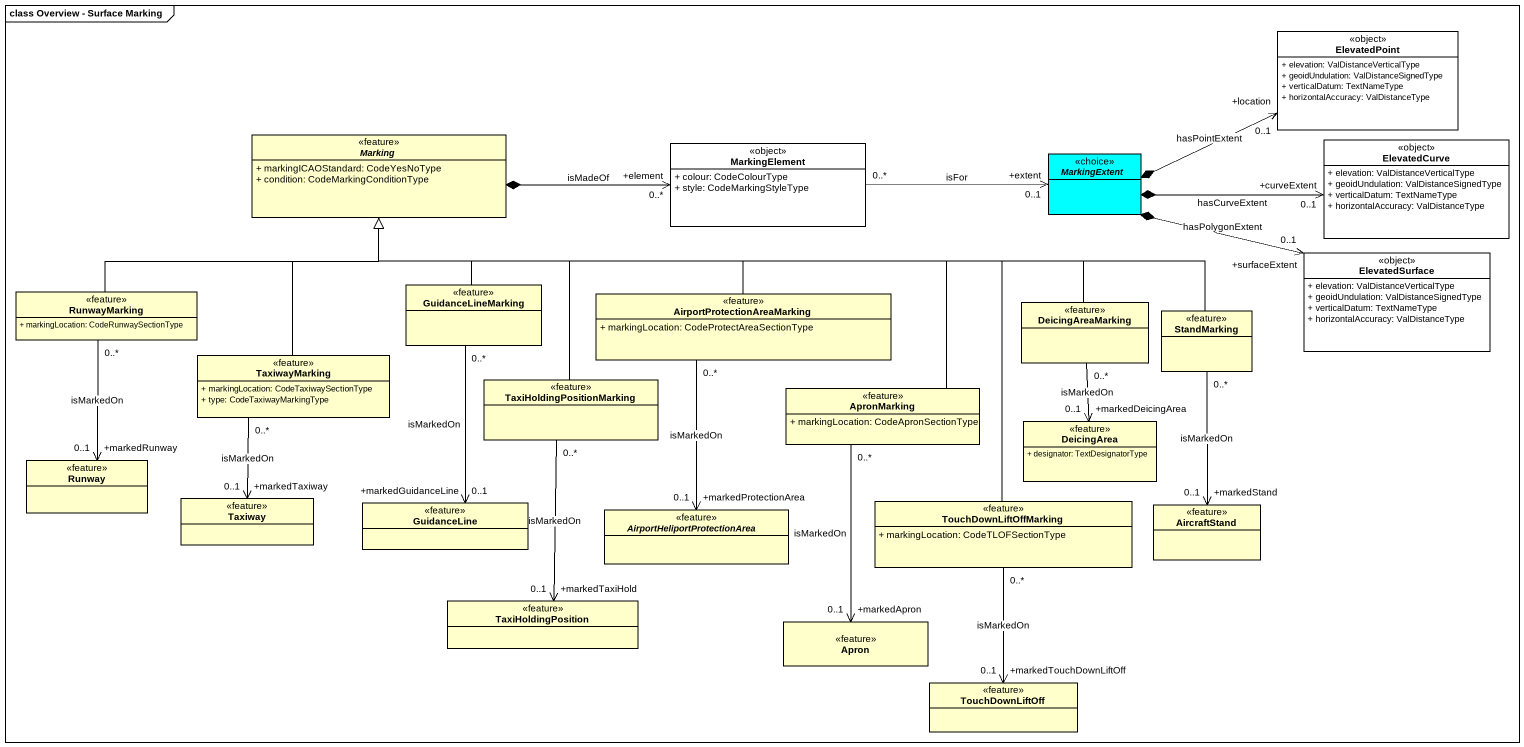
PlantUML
@startuml
mainframe class Overview - Surface Marking
hide circle
hide empty members
skinparam classAttributeIconSize 0
class ElevatedPoint <<object>> #FFFFFF {
  + elevation: ValDistanceVerticalType
  + geoidUndulation: ValDistanceSignedType
  + verticalDatum: TextNameType
  + horizontalAccuracy: ValDistanceType
}
abstract class Marking <<feature>> {
  + markingICAOStandard: CodeYesNoType
  + condition: CodeMarkingConditionType
}
class MarkingElement <<object>> #FFFFFF {
  + colour: CodeColourType
  + style: CodeMarkingStyleType
}
class ElevatedCurve <<object>> #FFFFFF {
  + elevation: ValDistanceVerticalType
  + geoidUndulation: ValDistanceSignedType
  + verticalDatum: TextNameType
  + horizontalAccuracy: ValDistanceType
}
abstract class MarkingExtent <<choice>> #00FFFF
class ElevatedSurface <<object>> #FFFFFF {
  + elevation: ValDistanceVerticalType
  + geoidUndulation: ValDistanceSignedType
  + verticalDatum: TextNameType
  + horizontalAccuracy: ValDistanceType
}
class RunwayMarking <<feature>> {
  + markingLocation: CodeRunwaySectionType
}
class GuidanceLineMarking <<feature>>
class AirportProtectionAreaMarking <<feature>> {
  + markingLocation: CodeProtectAreaSectionType
}
class DeicingAreaMarking <<feature>>
class StandMarking <<feature>>
class TaxiwayMarking <<feature>> {
  + markingLocation: CodeTaxiwaySectionType
  + type: CodeTaxiwayMarkingType
}
class TaxiHoldingPositionMarking <<feature>>
class ApronMarking <<feature>> {
  + markingLocation: CodeApronSectionType
}
class DeicingArea <<feature>> {
  + designator: TextDesignatorType
}
class Runway <<feature>>
class Taxiway <<feature>>
class GuidanceLine <<feature>>
class TouchDownLiftOffMarking <<feature>> {
  + markingLocation: CodeTLOFSectionType
}
abstract class "AirportHeliportProtectionArea" as AirportHeliportProtectionAre <<feature>>
class AircraftStand <<feature>>
class TaxiHoldingPosition <<feature>>
class Apron <<feature>>
class TouchDownLiftOff <<feature>>
Marking *-right-> "+element\n0..*" MarkingElement : isMadeOf
MarkingElement "0..*" -right-> "+extent\n0..1" MarkingExtent : isFor
MarkingExtent *-right-> "+location\n0..1" ElevatedPoint : hasPointExtent
MarkingExtent *-right-> "+curveExtent\n0..1" ElevatedCurve : hasCurveExtent
MarkingExtent *-right-> "+surfaceExtent\n0..1" ElevatedSurface : hasPolygonExtent
RunwayMarking -right-|> Marking
RunwayMarking "0..*" --> "+markedRunway\n0..1" Runway : isMarkedOn
GuidanceLineMarking -up-|> Marking
GuidanceLineMarking "0..*" --> "+markedGuidanceLine\n0..1" GuidanceLine : isMarkedOn
AirportProtectionAreaMarking -left-|> Marking
AirportProtectionAreaMarking "0..*" --> "+markedProtectionArea\n0..1" AirportHeliportProtectionAre : isMarkedOn
DeicingAreaMarking -left-|> Marking
DeicingAreaMarking "0..*" --> "+markedDeicingArea\n0..1" DeicingArea : isMarkedOn
StandMarking -left-|> Marking
StandMarking "0..*" --> "+markedStand\n0..1" AircraftStand : isMarkedOn
TaxiwayMarking -up-|> Marking
TaxiwayMarking "0..*" --> "+markedTaxiway\n0..1" Taxiway : isMarkedOn
TaxiHoldingPositionMarking -up-|> Marking
TaxiHoldingPositionMarking "0..*" --> "+markedTaxiHold\n0..1" TaxiHoldingPosition : isMarkedOn
ApronMarking -left-|> Marking
ApronMarking "0..*" --> "+markedApron\n0..1" Apron : isMarkedOn
TouchDownLiftOffMarking -left-|> Marking
TouchDownLiftOffMarking "0..*" --> "+markedTouchDownLiftOff\n0..1" TouchDownLiftOff : isMarkedOn
@enduml
